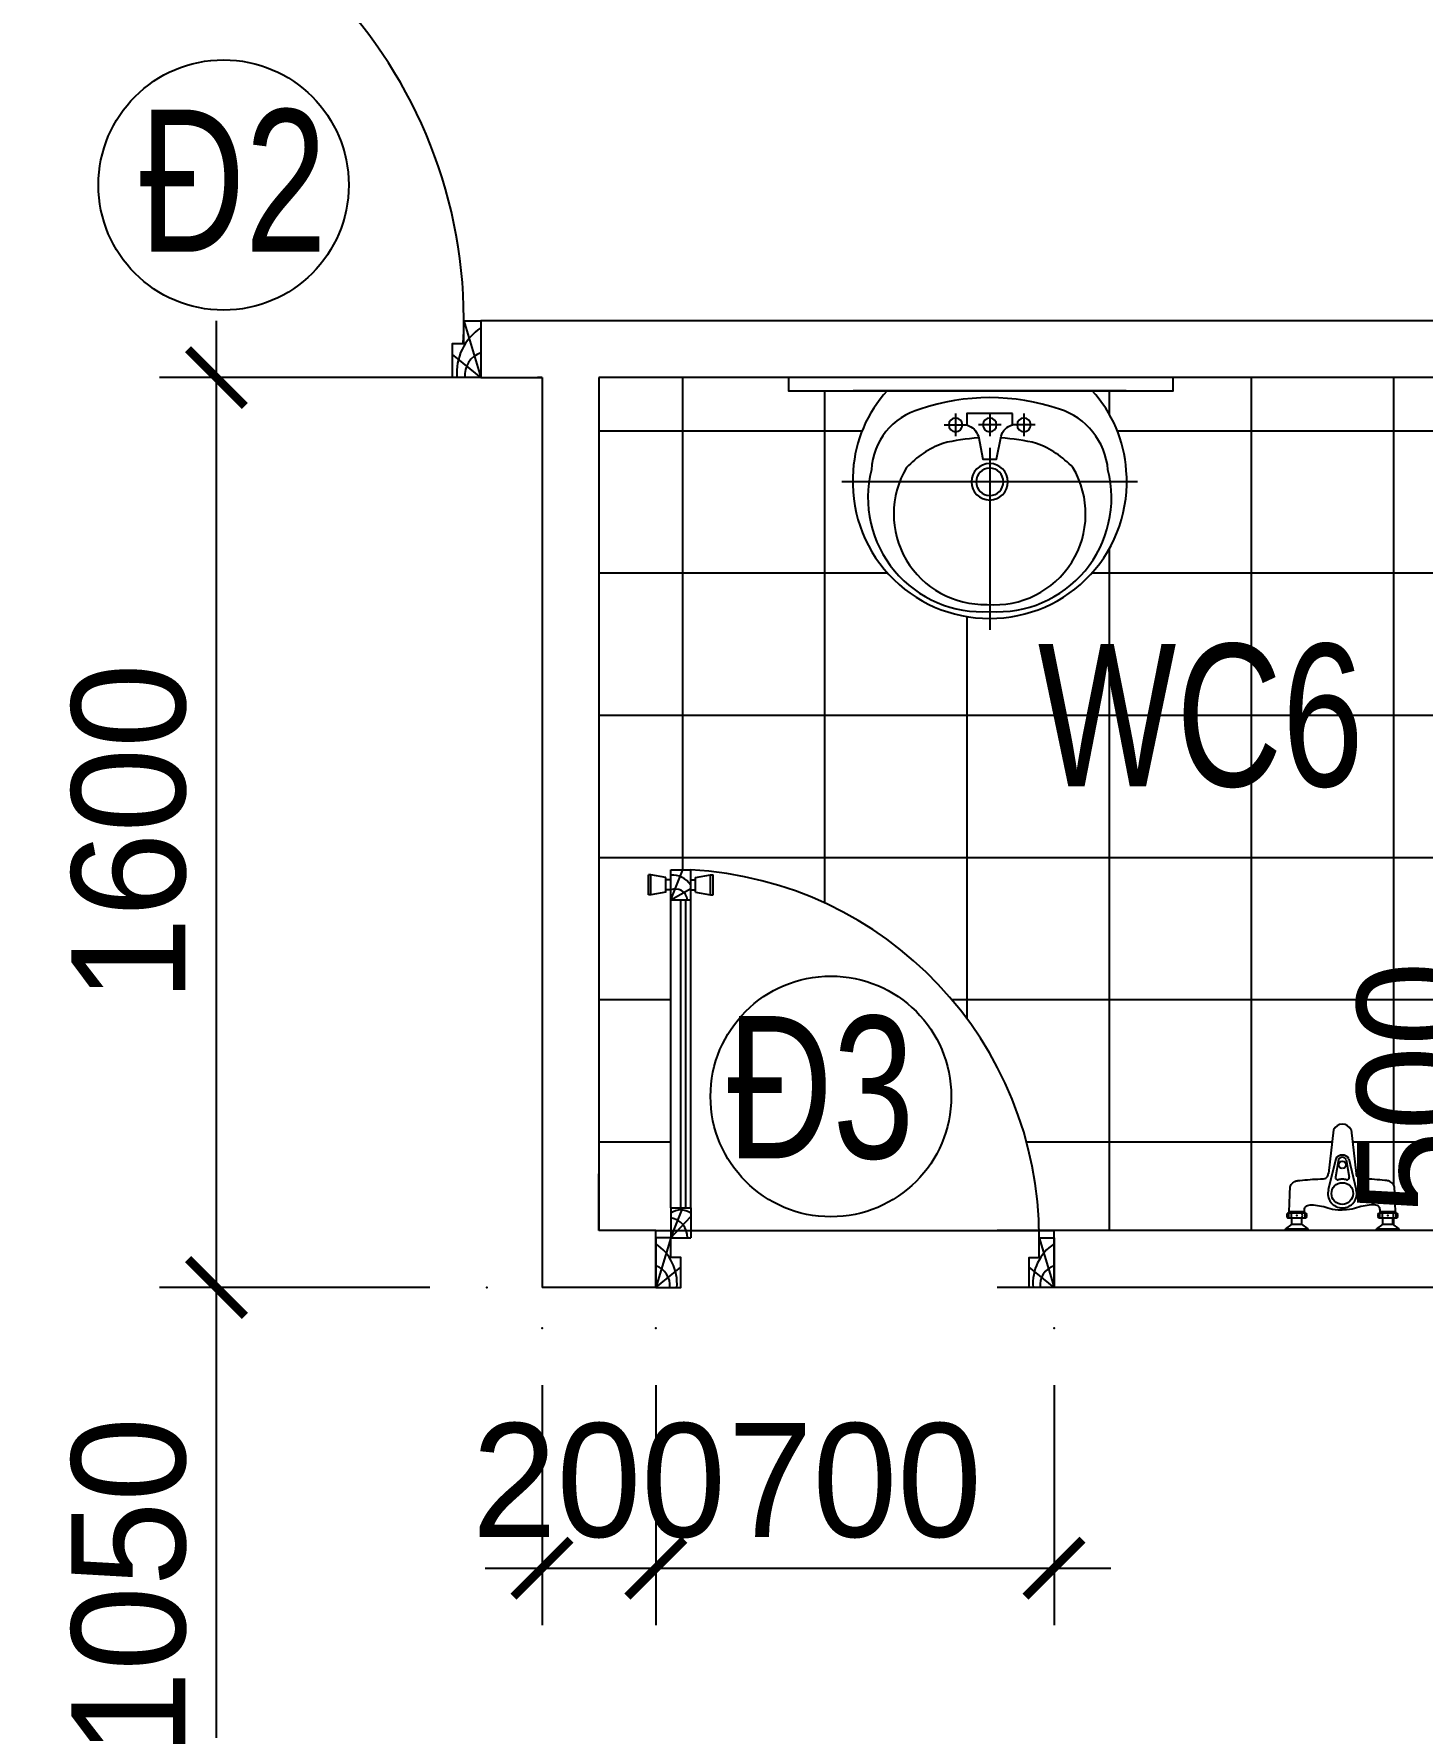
# Model space of a CAD drawing. Header units: inches. Extents: x -844707 to -690155, y -211546 to -175871.
# Drawn here: x -739067 to -736626, y -192736 to -189759 of the extents above; entities that cross this region are included whole.
import ezdxf

# ---------------------------------------------------------------- set-up
doc = ezdxf.new("R2010")
doc.units = ezdxf.units.IN
doc.header["$LTSCALE"] = 48
doc.header["$MEASUREMENT"] = 0
for name, color, linetype in [('DWGSHARE.com-1HATCHCO-DWGSHARE.com', 8, 'Continuous'), ('DWGSHARE.com-CUA-DWGSHARE.com', 231, 'Continuous'), ('DWGSHARE.com-DIM-DWGSHARE.com', 251, 'Continuous'), ('DWGSHARE.com-HATCH-DWGSHARE.com', 8, 'Continuous'), ('DWGSHARE.com-LAYER1-DWGSHARE.com', 150, 'Continuous'), ('DWGSHARE.com-NET-DWGSHARE.com', 245, 'Continuous'), ('DWGSHARE.com-TUONG-DWGSHARE.com', 7, 'Continuous')]:
    doc.layers.add(name, color=color, linetype=linetype)
doc.layers.add('DWGSHARE.com-DefPoints-DWGSHARE.com', color=7, linetype='Continuous', plot=False)
doc.styles.add('KTEN', font='', dxfattribs={"width": 0.9})
doc.styles.add('VNI-AVO', font='')
doc.styles.get('KTEN').set_extended_font_data('VNI-Helve-Condense')
doc.styles.get('VNI-AVO').set_extended_font_data('VNI-Avo')
doc.dimstyles.new('tl1-100', dxfattribs={"dimtxt": 200, "dimasz": 100, "dimexe": 100, "dimexo": 100, "dimgap": 50, "dimtad": 1, "dimdec": 0, "dimzin": 0, "dimdsep": 46, "dimtxsty": 'VNI-AVO', "dimblk": 'ARCHTICK', "dimcen": 1, "dimdle": 100, "dimclrd": 256, "dimclre": 256, "dimclrt": 2, "dimadec": 0, "dimazin": 0, "dimtfac": 1, "dimtdec": 0, "dimtix": 1, "dimtofl": 0, "dimtmove": 2, "dimatfit": 3, "dimldrblk": 'ARCHTICK', "dimfxl": 1, "dimtolj": 2, "dimtzin": 0, "dimarcsym": 0})

# ---------------------------------------------------------------- blocks, each defined once
blk = doc.blocks.new('A$C070A4A40')
at = {"layer": 'DWGSHARE.com-1HATCHCO-DWGSHARE.com', "ltscale": 50}
for p, q in [((5714.998573841236, 11430.00065330022), (6984.998573841236, 11430.00065330022)), ((6349.998573841236, 12065.00065330022), (6349.998573841236, 10795.00065330022)), ((7619.998573841236, 11430.00065330022), (8889.998573841236, 11430.00065330022)), ((8254.998573841236, 12065.00065330022), (8254.998573841236, 10795.00065330022)), ((10794.99857384124, 11430.00065330022), (9524.998573841236, 11430.00065330022)), ((10159.99857384124, 12065.00065330022), (10159.99857384124, 10795.00065330022)), ((8254.998573841236, 10160.00065330022), (8254.998573841236, 0.000653300218982622)), ((-0.001426158763933927, 8255.000653300218), (16509.99857384124, 8255.000653300218))]:
    blk.add_line(p, q, dxfattribs=at)
for points in [[(13969.99857385824, 13335.00065331242, -0.1732137494637001), (15874.99857385824, 8890.000653312416, -0.441079261078038), (8254.998573858238, 635.0006533124164, -0.441079261078038), (634.9985738582385, 8890.000653312416, -0.1732137494637005), (2539.998573858238, 13335.00065331242)], [(6984.998573858238, 12065.00065331242), (9524.998573858238, 12065.00065331242), (9524.998573858238, 11430.00065331242, 0.2455222760892944), (8889.998573858238, 10795.00065331242), (8635.998573858238, 9525.000653312416), (7873.998573858238, 9525.000653312416), (7619.998573858238, 10795.00065331242, 0.2833922778870954), (6984.998573858238, 11430.00065331242), (6984.998573858238, 12065.00065331242)], [(8871.601774345609, 10703.01665575038, -0.04631926388348844), (10870.82922577229, 10402.92490344549, -0.1135143912509847), (12901.83834005992, 9046.263390816817, -0.5923117570974551), (8403.581775152876, 1416.14793913468, -0.610347886828073), (3608.158807656186, 9046.263390816448, -0.1135143912509925), (5639.167921944189, 10402.92490344549, -0.04631926388348475), (7638.395373370498, 10703.01665575038, -0.04631926388348475)]]:
    blk.add_lwpolyline(points, format="xyb", dxfattribs=at)
blk.add_lwpolyline([(634.9985738582385, 13335.00065331242), (15874.99857385824, 13335.00065331242)], dxfattribs=at)
blk.add_lwpolyline([(12139.69756246671, 12307.90095527898, -0.3234980610186996), (14857.47853521805, 8927.775558184876, -0.5095125823836514), (8254.998573859717, 1015.414896048044, -0.5097419610118206), (1653.654715152, 8932.27320101316, -0.3041567437952401), (4365.95059306004, 12306.41222831805, -0.1664175188573387)], format="xyb", close=True, dxfattribs=at)
for centre, radius in [((6349.998573841236, 11430.00065330022), 381), ((8254.998573841236, 11430.00065330022), 381), ((10159.99857384124, 11430.00065330022), 381), ((8254.998573841236, 8255.000653300218), 1016), ((8254.998573841236, 8255.000653300218), 762)]:
    blk.add_circle(centre, radius, dxfattribs=at)
blk = doc.blocks.new('LAVABO')
at = {"layer": 'DWGSHARE.com-1HATCHCO-DWGSHARE.com', "ltscale": 50}
blk.add_blockref('A$C070A4A40', (-8254.998573858238, -13335.00065331242), dxfattribs=at)
blk = doc.blocks.new('lvbguong')
at = {"layer": 'DWGSHARE.com-HATCH-DWGSHARE.com'}
blk.add_lwpolyline([(-9739.956704245531, 181432.7998897328), (-9716.689864729298, 181432.7998897328), (-9716.689864729298, 180756.3238991785), (-9739.956704245531, 180756.3238991785)], close=True, dxfattribs=at)
at = {"layer": 'DWGSHARE.com-LAYER1-DWGSHARE.com', "xscale": 0.03149606299120933, "yscale": 0.03149606299120933, "zscale": 0.03149606299120933, "rotation": 90}
blk.add_blockref('LAVABO', (-9716.689864729298, 181079.0613008783), dxfattribs=at)
blk = doc.blocks.new('voisenmb')
at = {"layer": 'DWGSHARE.com-HATCH-DWGSHARE.com', "ltscale": 3}
for p, q in [((-8418.427753910655, 182232.7998897329), (-8418.427753910655, 182229.4445421804)), ((-8418.427753910655, 182232.7998897329), (-8378.435954361805, 182232.7998897329)), ((-8418.427753910655, 182232.7998897329), (-8418.427753910655, 182229.4445421804)), ((-8418.427753910655, 182232.7998897329), (-8378.435954361805, 182232.7998897329)), ((-8418.427753910655, 182229.4445421804), (-8407.23185410339, 182221.6153931482)), ((-8418.427753910655, 182229.4445421804), (-8407.23185410339, 182221.6153931482)), ((-8389.631854168954, 182221.6153931482), (-8378.435954361805, 182229.4445421804)), ((-8389.631854168954, 182221.6153931482), (-8378.435954361805, 182229.4445421804)), ((-8378.435954361805, 182232.7998897329), (-8378.435954361805, 182229.4445421804)), ((-8378.435954361805, 182232.7998897329), (-8378.435954361805, 182229.4445421804)), ((-8258.427754506702, 182232.7998897329), (-8258.427754506702, 182229.4445421804)), ((-8258.427754506702, 182232.7998897329), (-8218.435954957851, 182232.7998897329)), ((-8258.427754506702, 182232.7998897329), (-8258.427754506702, 182229.4445421804)), ((-8258.427754506702, 182232.7998897329), (-8218.435954957851, 182232.7998897329)), ((-8258.427754506702, 182229.4445421804), (-8247.231854699436, 182221.6153931482)), ((-8258.427754506702, 182229.4445421804), (-8247.231854699436, 182221.6153931482)), ((-8229.631854765, 182221.6153931482), (-8218.435954957851, 182229.4445421804)), ((-8229.631854765, 182221.6153931482), (-8218.435954957851, 182229.4445421804)), ((-8218.435954957851, 182232.7998897329), (-8218.435954957851, 182229.4445421804)), ((-8218.435954957851, 182232.7998897329), (-8218.435954957851, 182229.4445421804)), ((-8411.885533272056, 182199.7063634517), (-8411.885533272056, 182202.3059384817)), ((-8411.885533272056, 182202.3059384817), (-8384.978175000288, 182202.3059384817)), ((-8411.885533272056, 182199.7063634517), (-8411.885533272056, 182202.3059384817)), ((-8411.885533272056, 182202.3059384817), (-8384.978175000288, 182202.3059384817)), ((-8411.885533272056, 182199.7063634517), (-8384.978175000288, 182199.7063634517)), ((-8411.885533272056, 182199.7063634517), (-8384.978175000288, 182199.7063634517)), ((-8407.23185410339, 182221.6153931482), (-8407.23185410339, 182210.3059384815)), ((-8407.23185410339, 182221.6153931482), (-8407.23185410339, 182210.3059384815)), ((-8389.631854168954, 182221.6153931482), (-8389.631854168954, 182210.3059384815)), ((-8389.631854168954, 182221.6153931482), (-8389.631854168954, 182210.3059384815)), ((-8384.978175000288, 182199.7063634517), (-8384.978175000288, 182202.3059384817)), ((-8384.978175000288, 182199.7063634517), (-8384.978175000288, 182202.3059384817)), ((-8251.885533868102, 182199.7063634517), (-8251.885533868102, 182202.3059384817)), ((-8251.885533868102, 182202.3059384817), (-8224.978175596334, 182202.3059384817)), ((-8251.885533868102, 182199.7063634517), (-8251.885533868102, 182202.3059384817)), ((-8251.885533868102, 182202.3059384817), (-8224.978175596334, 182202.3059384817)), ((-8251.885533868102, 182199.7063634517), (-8224.978175596334, 182199.7063634517)), ((-8251.885533868102, 182199.7063634517), (-8224.978175596334, 182199.7063634517)), ((-8247.231854699436, 182221.6153931482), (-8247.231854699436, 182210.3059384815)), ((-8247.231854699436, 182221.6153931482), (-8247.231854699436, 182210.3059384815)), ((-8229.631854765, 182221.6153931482), (-8229.631854765, 182210.3059384815)), ((-8229.631854765, 182221.6153931482), (-8229.631854765, 182210.3059384815)), ((-8224.978175596334, 182199.7063634517), (-8224.978175596334, 182202.3059384817)), ((-8224.978175596334, 182199.7063634517), (-8224.978175596334, 182202.3059384817)), ((-8329.90856144228, 182106.8400684103), (-8343.042264083866, 182161.2906147376)), ((-8329.90856144228, 182106.8400684103), (-8343.042264083866, 182161.2906147376)), ((-8325.261663617333, 182108.7007200802), (-8330.694565291284, 182139.0304770094)), ((-8325.261663617333, 182108.7007200802), (-8330.694565291284, 182139.0304770094)), ((-8311.602045251173, 182108.7007200802), (-8306.169143577223, 182139.0304770094)), ((-8311.602045251173, 182108.7007200802), (-8306.169143577223, 182139.0304770094)), ((-8306.95514742611, 182106.8400684103), (-8293.82144478464, 182161.2906147376)), ((-8306.95514742611, 182106.8400684103), (-8293.82144478464, 182161.2906147376)), ((-8333.982190474751, 182055.7597094376), (-8342.721130034188, 182132.3033892037)), ((-8333.982190474751, 182055.7597094376), (-8342.721130034188, 182132.3033892037)), ((-8302.881518393755, 182055.7597094376), (-8294.142578834319, 182132.3033892037)), ((-8302.881518393755, 182055.7597094376), (-8294.142578834319, 182132.3033892037))]:
    blk.add_line(p, q, dxfattribs=at)
at = {"layer": 'DWGSHARE.com-HATCH-DWGSHARE.com'}
for p, q in [((-8378.435954361688, 182229.4445421804), (-8418.427753910655, 182229.4445421804)), ((-8378.435954361688, 182229.4445421804), (-8418.427753910655, 182229.4445421804)), ((-8218.435954957735, 182229.4445421804), (-8258.427754506702, 182229.4445421804)), ((-8218.435954957735, 182229.4445421804), (-8258.427754506702, 182229.4445421804)), ((-8383.119484610972, 182210.3059384815), (-8413.744223661488, 182210.3059384815)), ((-8383.119484610972, 182210.3059384815), (-8413.744223661488, 182210.3059384815)), ((-8413.744223661488, 182202.3059384817), (-8383.119484610972, 182202.3059384817)), ((-8413.744223661488, 182202.3059384817), (-8383.119484610972, 182202.3059384817)), ((-8389.631854168954, 182221.6153931482), (-8407.23185410339, 182221.6153931482)), ((-8389.631854168954, 182221.6153931482), (-8407.23185410339, 182221.6153931482)), ((-8389.631854168954, 182221.6153931482), (-8407.23185410339, 182221.6153931482)), ((-8389.631854168954, 182221.6153931482), (-8407.23185410339, 182221.6153931482)), ((-8223.119485207018, 182210.3059384815), (-8253.744224257534, 182210.3059384815)), ((-8223.119485207018, 182210.3059384815), (-8253.744224257534, 182210.3059384815)), ((-8253.744224257534, 182202.3059384817), (-8223.119485207018, 182202.3059384817)), ((-8253.744224257534, 182202.3059384817), (-8223.119485207018, 182202.3059384817)), ((-8229.631854765, 182221.6153931482), (-8247.231854699436, 182221.6153931482)), ((-8229.631854765, 182221.6153931482), (-8247.231854699436, 182221.6153931482)), ((-8229.631854765, 182221.6153931482), (-8247.231854699436, 182221.6153931482)), ((-8229.631854765, 182221.6153931482), (-8247.231854699436, 182221.6153931482)), ((-8229.631854765, 182221.6153931482), (-8247.231854699436, 182221.6153931482)), ((-8229.631854765, 182221.6153931482), (-8247.231854699436, 182221.6153931482))]:
    blk.add_line(p, q, dxfattribs=at)
at = {"layer": 'DWGSHARE.com-HATCH-DWGSHARE.com', "ltscale": 3}
for centre, major_axis, ratio, start_param, end_param in [((-8409.89974251436, 182206.3059384816), (4.336057672453473, 4.336057672453473), 1, 1.798119213886276, 2.914269766498413), ((-8409.89974251436, 182206.3059384816), (4.336057672453473, 4.336057672453473), 1, 1.798119213886276, 2.914269766498413), ((-8413.744223661488, 182208.7059384815), (-1.131370847767287, 1.131370847767287), 0.9999999999883373, -0.7853981634032796, 0.2273228870741009), ((-8413.744223661488, 182208.7059384815), (-1.131370847767287, 1.131370847767287), 0.9999999999883373, -0.7853981634032796, 0.2273228870741009), ((-8413.744223661488, 182203.9059384816), (1.131370847738794, 1.131370847738794), 0.9999999999920501, 2.914269766485647, 3.926990816991216), ((-8413.744223661488, 182203.9059384816), (1.131370847738794, 1.131370847738794), 0.9999999999920501, 2.914269766485647, 3.926990816991216), ((-8418.395503327018, 182206.3059384816), (-4.039760360238543e-08, 6.132111578954691), 0.9999999962967494, 4.001768945719049, 5.423009001874574), ((-8418.395503327018, 182206.3059384816), (-4.039760360238543e-08, 6.132111578954691), 0.9999999962967494, 4.001768945719049, 5.423009001874574), ((-8402.358173042885, 182206.3059384816), (-4.039760360238543e-08, 6.132111578954691), 0.9999999962967494, 0.860176292129256, 2.281416348284781), ((-8402.358173042885, 182206.3059384816), (-4.039760360238543e-08, 6.132111578954691), 0.9999999962967494, 0.860176292129256, 2.281416348284781), ((-8394.358173072687, 182206.3059384816), (-4.039760360238543e-08, 6.132111578954691), 0.9999999962967494, 4.001768945719049, 5.423009001874574), ((-8394.358173072687, 182206.3059384816), (-4.039760360238543e-08, 6.132111578954691), 0.9999999962967494, 4.001768945719049, 5.423009001874574), ((-8378.468204945326, 182206.3059384816), (4.051575310638829e-08, 6.132111579004882), 0.9999999963075489, 0.8601763053313234, 2.28141636147276), ((-8378.468204945326, 182206.3059384816), (4.051575310638829e-08, 6.132111579004882), 0.9999999963075489, 0.8601763053313234, 2.28141636147276), ((-8383.119484610972, 182208.7059384815), (1.131370847794335, 1.131370847794335), 0.9999999998610783, 6.055862420077543, 7.068583470646495), ((-8383.119484610972, 182208.7059384815), (1.131370847794335, 1.131370847794335), 0.9999999998610783, 6.055862420077543, 7.068583470646495), ((-8383.119484610972, 182203.9059384816), (-1.131370847765842, 1.131370847765842), 0.9999999998647912, 2.35619449012474, 3.368915540721881), ((-8383.119484610972, 182203.9059384816), (-1.131370847765842, 1.131370847765842), 0.9999999998647912, 2.35619449012474, 3.368915540721881), ((-8386.9639657581, 182206.3059384816), (-4.33605767238902, 4.33605767238902), 0.9999999999999997, 3.368915540681173, 4.48506609329331), ((-8386.9639657581, 182206.3059384816), (-4.33605767238902, 4.33605767238902), 0.9999999999999997, 3.368915540681173, 4.48506609329331), ((-8249.899743110407, 182206.3059384816), (4.336057672453473, 4.336057672453473), 1, 1.798119213886276, 2.914269766498413), ((-8249.899743110407, 182206.3059384816), (4.336057672453473, 4.336057672453473), 1, 1.798119213886276, 2.914269766498413), ((-8253.744224257534, 182208.7059384815), (-1.131370847767287, 1.131370847767287), 0.9999999999883373, -0.7853981634032796, 0.2273228870741009), ((-8253.744224257534, 182208.7059384815), (-1.131370847767287, 1.131370847767287), 0.9999999999883373, -0.7853981634032796, 0.2273228870741009), ((-8253.744224257534, 182203.9059384816), (1.131370847738794, 1.131370847738794), 0.9999999999920501, 2.914269766485647, 3.926990816991216), ((-8253.744224257534, 182203.9059384816), (1.131370847738794, 1.131370847738794), 0.9999999999920501, 2.914269766485647, 3.926990816991216), ((-8258.395503923064, 182206.3059384816), (-4.039760360238543e-08, 6.132111578954691), 0.9999999962967494, 4.001768945719049, 5.423009001874574), ((-8258.395503923064, 182206.3059384816), (-4.039760360238543e-08, 6.132111578954691), 0.9999999962967494, 4.001768945719049, 5.423009001874574), ((-8242.358173638931, 182206.3059384816), (-4.039760360238543e-08, 6.132111578954691), 0.9999999962967494, 0.860176292129256, 2.281416348284781), ((-8242.358173638931, 182206.3059384816), (-4.039760360238543e-08, 6.132111578954691), 0.9999999962967494, 0.860176292129256, 2.281416348284781), ((-8234.358173668734, 182206.3059384816), (-4.039760360238543e-08, 6.132111578954691), 0.9999999962967494, 4.001768945719049, 5.423009001874574), ((-8234.358173668734, 182206.3059384816), (-4.039760360238543e-08, 6.132111578954691), 0.9999999962967494, 4.001768945719049, 5.423009001874574), ((-8218.468205541372, 182206.3059384816), (4.051575310638829e-08, 6.132111579004882), 0.9999999963075489, 0.8601763053313234, 2.28141636147276), ((-8218.468205541372, 182206.3059384816), (4.051575310638829e-08, 6.132111579004882), 0.9999999963075489, 0.8601763053313234, 2.28141636147276), ((-8223.119485207018, 182208.7059384815), (1.131370847794335, 1.131370847794335), 0.9999999998610783, 6.055862420077543, 7.068583470646495), ((-8223.119485207018, 182208.7059384815), (1.131370847794335, 1.131370847794335), 0.9999999998610783, 6.055862420077543, 7.068583470646495), ((-8223.119485207018, 182203.9059384816), (-1.131370847765842, 1.131370847765842), 0.9999999998647912, 2.35619449012474, 3.368915540721881), ((-8223.119485207018, 182203.9059384816), (-1.131370847765842, 1.131370847765842), 0.9999999998647912, 2.35619449012474, 3.368915540721881), ((-8226.963966354146, 182206.3059384816), (-4.33605767238902, 4.33605767238902), 0.9999999999999997, 3.368915540681173, 4.48506609329331), ((-8226.963966354146, 182206.3059384816), (-4.33605767238902, 4.33605767238902), 0.9999999999999997, 3.368915540681173, 4.48506609329331), ((-8318.760133312899, 182167.7547407692), (-0.003719224054591393, 25.13789234961144), 0.999999996301968, -0.01320744902894666, 1.844128568886087), ((-8318.760133312899, 182167.7547407692), (-0.003719224054591393, 25.13789234961144), 0.999999996301968, -0.01320744902894666, 1.844128568886087), ((-8318.431854434195, 182167.7547407692), (0.01740291895690562, 19.08185448678625), 0.9999999963089876, 1.571708340565867, 7.854893647745453), ((-8318.431854434195, 182167.7547407692), (0.01740291895690562, 19.08185448678625), 0.9999999963089876, 1.571708340565867, 7.854893647745453), ((-8318.103575555608, 182167.7547407692), (-0.01167825223462488, 25.13788991207406), 0.9999999963056362, 4.438444217709668, 6.29578023561553), ((-8318.103575555608, 182167.7547407692), (-0.01167825223462488, 25.13788991207406), 0.9999999963056362, 4.438444217709668, 6.29578023561553), ((-8326.757234648336, 182139.735762266), (-0.003074720903051859, 3.999998818130433), 0.9999999963286397, -0.2787937517337757, 1.747275598847809), ((-8326.757234648336, 182139.735762266), (-0.003074720903051859, 3.999998818130433), 0.9999999963286397, -0.2787937517337757, 1.747275598847809), ((-8318.760133312899, 182167.7547407692), (0.01747360512416516, 25.13788655176507), 0.9999999962554418, 2.864262692372325, 3.155347259961426), ((-8318.760133312899, 182167.7547407692), (0.01747360512416516, 25.13788655176507), 0.9999999962554418, 2.864262692372325, 3.155347259961426), ((-8318.103575555608, 182167.7547407692), (-0.01941314912716154, 25.13788512874267), 0.9999999962541081, 3.127760891012358, 3.41884545859724), ((-8318.103575555608, 182167.7547407692), (-0.01941314912716154, 25.13788512874267), 0.9999999962541081, 3.127760891012358, 3.41884545859724), ((-8310.106474220054, 182139.735762266), (-0.006013425837159931, 3.999995479731425), 0.999999996289328, 4.533637671014244, 6.559707021617484), ((-8310.106474220054, 182139.735762266), (-0.006013425837159931, 3.999995479731425), 0.999999996289328, 4.533637671014244, 6.559707021617484), ((-8318.431854434195, 182111.3401479527), (0.0218414929855807, 7.32204863855809), 0.9999999963034656, 1.9425564681888, 4.346594772625058), ((-8318.431854434195, 182111.3401479527), (0.0218414929855807, 7.32204863855809), 0.9999999963034656, 1.9425564681888, 4.346594772625058), ((-8318.431854434195, 182117.1713186051), (-0.002908337880095722, 6.399999338975638), 0.9999999963074501, 1.570341898987154, 7.85352720616674), ((-8318.431854434195, 182117.1713186051), (-0.002908337880095722, 6.399999338975638), 0.9999999963074501, 1.570341898987154, 7.85352720616674), ((-8318.431854434195, 182113.0492319319), (-1.405916129465536e-07, 13.04869787988718), 0.9999999963053419, 2.066721351893288, 4.21646393373754), ((-8318.431854434195, 182113.0492319319), (-1.405916129465536e-07, 13.04869787988718), 0.9999999963053419, 2.066721351893288, 4.21646393373754), ((-8318.431854434195, 182063.0268480774), (0.01858162362583796, 17.16461218598018), 0.9999999963005733, 2.009050613718533, 4.276299801078635), ((-8318.431854434195, 182063.0268480774), (0.01858162362583796, 17.16461218598018), 0.9999999963005733, 2.009050613718533, 4.276299801078635), ((-8318.431854434195, 182063.0268480774), (0.01858162362583796, 17.16461218598018), 0.9999999963005733, 2.009050613718533, 4.276299801078635)]:
    blk.add_ellipse(centre, major_axis=major_axis, ratio=ratio, start_param=start_param, end_param=end_param, dxfattribs=at)
for points, knots in [([(-8411.885533272056, 182199.7063634517), (-8411.3568278444, 182186.3066087126), (-8410.782835853403, 182171.7590903828), (-8410.279468364664, 182154.9910816082), (-8407.00592238328, 182149.3141584937), (-8400.54868993687, 182145.2254081364), (-8382.988759188913, 182143.7976394863), (-8366.425987000694, 182141.9638870417), (-8348.549596585217, 182142.1045166403), (-8343.938270911342, 182137.2988586941), (-8343.17559740832, 182134.1686440355), (-8342.721130034188, 182132.3033892037)], [0, 0, 0, 0, 2564.883919042859, 2784.580505607601, 3167.096669853544, 3757.053595977293, 4158.914697801068, 6489.176167133809, 7087.680095253955, 7332.065807162204, 7692.426365838738, 7692.426365838738, 7692.426365838738, 7692.426365838738]), ([(-8411.885533272056, 182199.7063634517), (-8411.3568278444, 182186.3066087126), (-8410.782835853403, 182171.7590903828), (-8410.279468364664, 182154.9910816082), (-8407.00592238328, 182149.3141584937), (-8400.54868993687, 182145.2254081364), (-8382.988759188913, 182143.7976394863), (-8366.425987000694, 182141.9638870417), (-8348.549596585217, 182142.1045166403), (-8343.938270911342, 182137.2988586941), (-8343.17559740832, 182134.1686440355), (-8342.721130034188, 182132.3033892037)], [0, 0, 0, 0, 2564.883919042859, 2784.580505607601, 3167.096669853544, 3757.053595977293, 4158.914697801068, 6489.176167133809, 7087.680095253955, 7332.065807162204, 7692.426365838738, 7692.426365838738, 7692.426365838738, 7692.426365838738]), ([(-8384.978175000288, 182199.7063634517), (-8385.014450738556, 182197.3549827253), (-8385.08277155552, 182192.9264511396), (-8378.811098117149, 182186.9603416247), (-8367.624241579673, 182187.7088702639), (-8353.477507516742, 182189.5325992894), (-8340.087279051775, 182194.2299383606), (-8328.93038662395, 182196.6478636817), (-8318.431854434195, 182196.3800874274)], [0, 0, 0, 0, 8.475037548489976, 15.96167351866265, 29.25567258013601, 47.96309110713862, 70.42258862113633, 93.83724269076883, 93.83724269076883, 93.83724269076883, 93.83724269076883]), ([(-8384.978175000288, 182199.7063634517), (-8385.014450738556, 182197.3549827253), (-8385.08277155552, 182192.9264511396), (-8378.811098117149, 182186.9603416247), (-8367.624241579673, 182187.7088702639), (-8353.477507516742, 182189.5325992894), (-8340.087279051775, 182194.2299383606), (-8328.93038662395, 182196.6478636817), (-8318.431854434195, 182196.3800874274)], [0, 0, 0, 0, 8.475037548489976, 15.96167351866265, 29.25567258013601, 47.96309110713862, 70.42258862113633, 93.83724269076883, 93.83724269076883, 93.83724269076883, 93.83724269076883]), ([(-8251.885533868102, 182199.7063634517), (-8251.84925812995, 182197.3549827253), (-8251.780937312986, 182192.9264511396), (-8258.052610751358, 182186.9603416247), (-8269.239467288833, 182187.7088702639), (-8283.386201351648, 182189.5325992894), (-8296.776429816731, 182194.2299383606), (-8307.933322244557, 182196.6478636817), (-8318.431854434195, 182196.3800874274)], [0, 0, 0, 0, 8.475037548489976, 15.96167351866265, 29.25567258013601, 47.96309110713862, 70.42258862113633, 93.83724269076883, 93.83724269076883, 93.83724269076883, 93.83724269076883]), ([(-8251.885533868102, 182199.7063634517), (-8251.84925812995, 182197.3549827253), (-8251.780937312986, 182192.9264511396), (-8258.052610751358, 182186.9603416247), (-8269.239467288833, 182187.7088702639), (-8283.386201351648, 182189.5325992894), (-8296.776429816731, 182194.2299383606), (-8307.933322244557, 182196.6478636817), (-8318.431854434195, 182196.3800874274)], [0, 0, 0, 0, 8.475037548489976, 15.96167351866265, 29.25567258013601, 47.96309110713862, 70.42258862113633, 93.83724269076883, 93.83724269076883, 93.83724269076883, 93.83724269076883]), ([(-8224.978175596334, 182199.7063634517), (-8225.506881024106, 182186.3066087126), (-8226.080873015104, 182171.7590903828), (-8226.584240503842, 182154.9910816082), (-8229.85778648511, 182149.3141584937), (-8236.31501893152, 182145.2254081364), (-8253.874949679477, 182143.7976394863), (-8270.437721867696, 182141.9638870417), (-8288.31411228329, 182142.1045166403), (-8292.925437957165, 182137.2988586941), (-8293.68811146007, 182134.1686440355), (-8294.142578834319, 182132.3033892037)], [0, 0, 0, 0, 2564.883919042859, 2784.580505607601, 3167.096669853544, 3757.053595977293, 4158.914697801069, 6489.176167133806, 7087.680095253955, 7332.065807162204, 7692.426365838738, 7692.426365838738, 7692.426365838738, 7692.426365838738]), ([(-8224.978175596334, 182199.7063634517), (-8225.506881024106, 182186.3066087126), (-8226.080873015104, 182171.7590903828), (-8226.584240503842, 182154.9910816082), (-8229.85778648511, 182149.3141584937), (-8236.31501893152, 182145.2254081364), (-8253.874949679477, 182143.7976394863), (-8270.437721867696, 182141.9638870417), (-8288.31411228329, 182142.1045166403), (-8292.925437957165, 182137.2988586941), (-8293.68811146007, 182134.1686440355), (-8294.142578834319, 182132.3033892037)], [0, 0, 0, 0, 2564.883919042859, 2784.580505607601, 3167.096669853544, 3757.053595977293, 4158.914697801069, 6489.176167133806, 7087.680095253955, 7332.065807162204, 7692.426365838738, 7692.426365838738, 7692.426365838738, 7692.426365838738])]:
    blk.add_open_spline(points, degree=3, knots=knots, dxfattribs=at)
for p in [(-8398.431854136172, 182206.3059384816), (-8238.431854732218, 182206.3059384816)]:
    blk.add_point(p, dxfattribs=at)
blk = doc.blocks.new('D-01-900')
at = {"color": 1}
for p, q in [((-14.99999999999989, 889.0470785361174), (-14.99999999999989, 929.0470785361174)), ((-9.999999999999886, 929.0470785361174), (-14.99999999999989, 929.0470785361174)), ((20.00000000000011, 924.0470785361174), (-9.999999999999886, 929.0470785361174)), ((-9.999999999999886, 889.0470785361174), (-9.999999999999886, 929.0470785361174)), ((20.00000000000013, 894.0470785361173), (20.00000000000011, 924.0470785361173)), ((30.00000000000011, 879.0470785361174), (54.14522163172946, 939.0470785361174)), ((80.00000000000011, 924.0470785361174), (110.0000000000001, 929.0470785361174)), ((80.0000000000001, 894.0470785361173), (80.00000000000011, 924.0470785361173)), ((110.0000000000001, 889.0470785361174), (110.0000000000001, 929.0470785361174)), ((110.0000000000001, 929.0470785361174), (115.0000000000001, 929.0470785361174)), ((115.0000000000001, 889.0470785361174), (115.0000000000001, 929.0470785361174)), ((20.00000000000013, 894.0470785361174), (-9.999999999999886, 889.0470785361174)), ((30.00000000000011, 919.0470785361173), (20.00000000000011, 919.0470785361173)), ((30.00000000000011, 899.0470785361175), (20.00000000000013, 899.0470785361174)), ((30.00000000000011, 879.0470785361174), (70.00000000000011, 901.5624729100298)), ((70.00000000000011, 919.0470785361173), (80.00000000000011, 919.0470785361173)), ((70.00000000000011, 899.0470785361175), (80.0000000000001, 899.0470785361174)), ((80.0000000000001, 894.0470785361174), (110.0000000000001, 889.0470785361174)), ((-9.999999999999872, 889.0470785361174), (-14.99999999999989, 889.0470785361174)), ((110.0000000000001, 889.0470785361174), (115.0000000000001, 889.0470785361174)), ((30.00000000000011, 99.99999999999636), (54.14522163172946, 159.9999999999964)), ((30.00000000000011, 99.99999999999636), (70.00000000000011, 142.5153943739087)), ((30.00000000000011, 99.99999999999636), (0, 0)), ((869.9999999999999, 99.99999999999636), (900, 0)), ((0, 0), (50, 40.71973601515492)), ((900, 0), (850, 40.71973601515492))]:
    blk.add_line(p, q, dxfattribs=at)
at = {"color": 3}
for p, q in [((30.00000000000011, 939.0470785361174), (70.00000000000011, 939.0470785361174)), ((30.00000000000011, 879.0470785361174), (30.00000000000011, 939.0470785361174)), ((70.00000000000011, 879.0470785361174), (70.00000000000011, 939.0470785361174)), ((30.00000000000011, 879.0470785361174), (70.00000000000011, 879.0470785361174)), ((30.00000000000011, 159.9999999999964), (70.00000000000011, 159.9999999999964)), ((30.00000000000011, 159.9999999999964), (30.00000000000011, 99.99999999999636)), ((70.00000000000011, 159.9999999999964), (70.00000000000011, 99.99999999999636)), ((30.00000000000011, 99.99999999999636), (70.00000000000011, 99.99999999999636))]:
    blk.add_line(p, q, dxfattribs=at)
for p, q in [((30.00000000000011, 159.9999999999964), (30.00000000000011, 879.0470785361174)), ((50.00000000000011, 159.9999999999964), (50.00000000000011, 879.0470785361174)), ((60.00000000000011, 159.9999999999964), (60.00000000000011, 879.0470785361174)), ((70.00000000000011, 159.9999999999964), (70.00000000000011, 879.0470785361174))]:
    blk.add_line(p, q)
for points in [[(30.00000000000011, 60), (30.00000000000011, 99.99999999999636), (1.13686837721616e-13, 100), (0, 0), (49.99999999999977, 0), (50.00000000000011, 60)], [(869.9999999999999, 60), (869.9999999999999, 99.99999999999636), (899.9999999999999, 100), (900, 0), (850.0000000000002, 0), (849.9999999999999, 60)]]:
    blk.add_lwpolyline(points, close=True, dxfattribs=at)
at = {"color": 1}
for centre, radius, start, end in [((34.11793524054978, 886.4804554538273), 41.99840967783032, 31.31010124086977, 95.62687973089653), ((30.00000000000011, 99.99999999999636), 839.9999999999998, 357.2705973632219, 87.27059736322131), ((39.41815170487418, 876.4988918168934), 24.20978992922677, 6.04182336410245, 112.8936868288583), ((50.02035017634498, 121.4262181223416), 34.26123651840136, 54.32716498487918, 125.7566646296915), ((24.08594837317897, 100.7854250532421), 39.41534216512753, 358.8581979264168, 81.37050000497706), ((-53.72382898503918, 7.736193037875637), 96.29874364852911, 355.3921582238705, 56.09019624438452), ((953.7238289850392, 7.736193037875637), 96.29874364852911, 123.9098037556156, 184.6078417761295), ((-12.69567122637579, 4.383367572474526), 40.98985136741503, 353.8611726914841, 71.95720990860625), ((912.6956712263758, 4.383367572474526), 40.98985136741503, 108.0427900913938, 186.1388273085159)]:
    blk.add_arc(centre, radius, start, end, dxfattribs=at)
blk = doc.blocks.new('D-01-800')
at = {"color": 1}
for p, q in [((-14.99999999999989, 788.9181280764428), (-14.99999999999989, 828.9181280764428)), ((-9.999999999999886, 828.9181280764428), (-14.99999999999989, 828.9181280764428)), ((20.00000000000011, 823.9181280764428), (-9.999999999999886, 828.9181280764428)), ((-9.999999999999886, 788.9181280764428), (-9.999999999999886, 828.9181280764428)), ((20.00000000000013, 793.9181280764427), (20.00000000000011, 823.9181280764427)), ((30.00000000000011, 818.9181280764427), (20.00000000000011, 818.9181280764427)), ((30.00000000000011, 778.9181280764428), (54.14522163172946, 838.9181280764428)), ((70.00000000000011, 818.9181280764427), (80.00000000000011, 818.9181280764427)), ((80.00000000000011, 823.9181280764428), (110.0000000000001, 828.9181280764428)), ((80.0000000000001, 793.9181280764427), (80.00000000000011, 823.9181280764427)), ((110.0000000000001, 788.9181280764428), (110.0000000000001, 828.9181280764428)), ((110.0000000000001, 828.9181280764428), (115.0000000000001, 828.9181280764428)), ((115.0000000000001, 788.9181280764428), (115.0000000000001, 828.9181280764428)), ((-9.999999999999872, 788.9181280764428), (-14.99999999999989, 788.9181280764428)), ((20.00000000000013, 793.9181280764428), (-9.999999999999886, 788.9181280764428)), ((30.00000000000011, 798.9181280764429), (20.00000000000013, 798.9181280764428)), ((30.00000000000011, 778.9181280764428), (70.00000000000011, 801.4335224503552)), ((70.00000000000011, 798.9181280764429), (80.0000000000001, 798.9181280764428)), ((80.0000000000001, 793.9181280764428), (110.0000000000001, 788.9181280764428)), ((110.0000000000001, 788.9181280764428), (115.0000000000001, 788.9181280764428)), ((30.00000000000011, 99.99999999999636), (54.14522163172946, 159.9999999999964)), ((30.00000000000011, 99.99999999999636), (70.00000000000011, 142.5153943739087)), ((30.00000000000011, 99.99999999999636), (0, 0)), ((769.9999999999999, 99.99999999999636), (800, 0)), ((0, 0), (50, 40.71973601515492)), ((800, 0), (750, 40.71973601515492))]:
    blk.add_line(p, q, dxfattribs=at)
at = {"color": 3}
for p, q in [((30.00000000000011, 838.9181280764428), (70.00000000000011, 838.9181280764428)), ((30.00000000000011, 778.9181280764428), (30.00000000000011, 838.9181280764428)), ((70.00000000000011, 778.9181280764428), (70.00000000000011, 838.9181280764428)), ((30.00000000000011, 778.9181280764428), (70.00000000000011, 778.9181280764428)), ((30.00000000000011, 159.9999999999964), (70.00000000000011, 159.9999999999964)), ((30.00000000000011, 159.9999999999964), (30.00000000000011, 99.99999999999636)), ((70.00000000000011, 159.9999999999964), (70.00000000000011, 99.99999999999636)), ((30.00000000000011, 99.99999999999636), (70.00000000000011, 99.99999999999636))]:
    blk.add_line(p, q, dxfattribs=at)
for p, q in [((30.00000000000011, 159.9999999999964), (30.00000000000011, 778.9181280764428)), ((50.00000000000011, 159.9999999999964), (50.00000000000011, 778.9181280764428)), ((60.00000000000011, 159.9999999999964), (60.00000000000011, 778.9181280764428)), ((70.00000000000011, 159.9999999999964), (70.00000000000011, 778.9181280764428))]:
    blk.add_line(p, q)
for points in [[(30.00000000000011, 60), (30.00000000000011, 99.99999999999636), (1.13686837721616e-13, 100), (0, 0), (49.99999999999977, 0), (50.00000000000011, 60)], [(769.9999999999999, 60), (769.9999999999999, 99.99999999999636), (799.9999999999999, 100), (800, 0), (750.0000000000002, 0), (749.9999999999999, 60)]]:
    blk.add_lwpolyline(points, close=True, dxfattribs=at)
at = {"color": 1}
for centre, radius, start, end in [((34.11793524054978, 786.3515049941527), 41.99840967783032, 31.31010124086977, 95.62687973089653), ((30.00000000000011, 99.99999999999636), 739.9999999999998, 0, 86.90142066017745), ((39.41815170487418, 776.3699413572189), 24.20978992922677, 6.04182336410245, 112.8936868288583), ((50.02035017634498, 121.4262181223416), 34.26123651840136, 54.32716498487918, 125.7566646296915), ((24.08594837317897, 100.7854250532421), 39.41534216512753, 358.8581979264168, 81.37050000497706), ((-53.72382898503918, 7.736193037875637), 96.29874364852911, 355.3921582238705, 56.09019624438452), ((853.7238289850392, 7.736193037875637), 96.29874364852911, 123.9098037556156, 184.6078417761295), ((-12.69567122637579, 4.383367572474526), 40.98985136741503, 353.8611726914841, 71.95720990860625), ((812.6956712263758, 4.383367572474526), 40.98985136741503, 108.0427900913938, 186.1388273085159)]:
    blk.add_arc(centre, radius, start, end, dxfattribs=at)
blk = doc.blocks.new('_ArchTick')
at = {"color": 0, "linetype": 'ByBlock', "const_width": 0.15}
blk.add_lwpolyline([(-0.5, -0.5), (0.5, 0.5)], dxfattribs=at)
blk = doc.blocks.new('*D727')
at = {"layer": 'DWGSHARE.com-DefPoints-DWGSHARE.com', "color": 0, "transparency": 16777216}
for p in [(-735863.9815060414, -191363.0686435669), (-736486.1999647153, -191863.0686435669), (-735980.6403414914, -191863.0686435669)]:
    blk.add_point(p, dxfattribs=at)
at = {"layer": 'DWGSHARE.com-DIM-DWGSHARE.com', "lineweight": -2, "transparency": 16777216}
for p, q in [((-736486.1999647153, -191363.0686435669), (-736486.1999647153, -191263.0686435669)), ((-735963.9815060414, -191363.0686435669), (-736586.1999647153, -191363.0686435669)), ((-736080.6403414914, -191863.0686435669), (-736586.1999647153, -191863.0686435669)), ((-736486.1999647153, -191863.0686435669), (-736486.1999647153, -191963.0686435669))]:
    blk.add_line(p, q, dxfattribs=at)
at = {"layer": 'DWGSHARE.com-DIM-DWGSHARE.com', "lineweight": -2, "transparency": 16777216, "xscale": 100, "yscale": 100, "zscale": 100}
for p, rotation in [((-736486.1999647153, -191363.0686435669), 270), ((-736486.1999647153, -191863.0686435669), 90)]:
    blk.add_blockref('_ArchTick', p, dxfattribs=dict(at, rotation=rotation))
at = {"layer": 'DWGSHARE.com-DIM-DWGSHARE.com', "color": 2, "transparency": 16777216, "insert": (-736639.7134782288, -191613.068643567), "char_height": 200, "attachment_point": 5, "rotation": 90, "style": 'VNI-AVO'}
blk.add_mtext('\\A2;500', dxfattribs=at)
blk = doc.blocks.new('*D811')
at = {"layer": 'DWGSHARE.com-DefPoints-DWGSHARE.com', "color": 0, "transparency": 16777216}
for p in [(-738173.4967263986, -192034.8453918059), (-737973.496726401, -192034.8453918059), (-737973.496726401, -192456.5328918059)]:
    blk.add_point(p, dxfattribs=at)
at = {"layer": 'DWGSHARE.com-DIM-DWGSHARE.com', "lineweight": -2, "transparency": 16777216}
for p, q in [((-738173.4967263986, -192134.8453918059), (-738173.4967263986, -192556.5328918059)), ((-737973.496726401, -192134.8453918059), (-737973.496726401, -192556.5328918059)), ((-738273.4967263986, -192456.5328918059), (-737873.496726401, -192456.5328918059))]:
    blk.add_line(p, q, dxfattribs=at)
at = {"layer": 'DWGSHARE.com-DIM-DWGSHARE.com', "lineweight": -2, "transparency": 16777216, "xscale": 100, "yscale": 100, "zscale": 100, "rotation": 180}
blk.add_blockref('_ArchTick', (-738173.4967263986, -192456.5328918059), dxfattribs=at)
at = {"layer": 'DWGSHARE.com-DIM-DWGSHARE.com', "lineweight": -2, "transparency": 16777216, "xscale": 100, "yscale": 100, "zscale": 100}
blk.add_blockref('_ArchTick', (-737973.496726401, -192456.5328918059), dxfattribs=at)
at = {"layer": 'DWGSHARE.com-DIM-DWGSHARE.com', "color": 2, "transparency": 16777216, "insert": (-738073.4967263986, -192303.0193782924), "char_height": 200, "attachment_point": 5, "style": 'VNI-AVO'}
blk.add_mtext('\\A2;200', dxfattribs=at)
blk = doc.blocks.new('*D812')
at = {"layer": 'DWGSHARE.com-DefPoints-DWGSHARE.com', "color": 0, "transparency": 16777216}
for p in [(-737973.496726401, -192034.8453918059), (-737273.496726401, -192034.8453918059), (-737273.496726401, -192456.5328918059)]:
    blk.add_point(p, dxfattribs=at)
at = {"layer": 'DWGSHARE.com-DIM-DWGSHARE.com', "lineweight": -2, "transparency": 16777216}
for p, q in [((-737973.496726401, -192134.8453918059), (-737973.496726401, -192556.5328918059)), ((-737273.496726401, -192134.8453918059), (-737273.496726401, -192556.5328918059)), ((-738073.496726401, -192456.5328918059), (-737173.496726401, -192456.5328918059))]:
    blk.add_line(p, q, dxfattribs=at)
at = {"layer": 'DWGSHARE.com-DIM-DWGSHARE.com', "lineweight": -2, "transparency": 16777216, "xscale": 100, "yscale": 100, "zscale": 100, "rotation": 180}
blk.add_blockref('_ArchTick', (-737973.496726401, -192456.5328918059), dxfattribs=at)
at = {"layer": 'DWGSHARE.com-DIM-DWGSHARE.com', "lineweight": -2, "transparency": 16777216, "xscale": 100, "yscale": 100, "zscale": 100}
blk.add_blockref('_ArchTick', (-737273.496726401, -192456.5328918059), dxfattribs=at)
at = {"layer": 'DWGSHARE.com-DIM-DWGSHARE.com', "color": 2, "transparency": 16777216, "insert": (-737623.496726401, -192303.0193782924), "char_height": 200, "attachment_point": 5, "style": 'VNI-AVO'}
blk.add_mtext('\\A2;700', dxfattribs=at)
blk = doc.blocks.new('*D825')
at = {"layer": 'DWGSHARE.com-DefPoints-DWGSHARE.com', "color": 0, "transparency": 16777216}
for p in [(-738745.7947123016, -191963.0686435668), (-738270.5447123016, -191963.0686435668), (-738380.4967263986, -193013.561637298)]:
    blk.add_point(p, dxfattribs=at)
at = {"layer": 'DWGSHARE.com-DIM-DWGSHARE.com', "lineweight": -2, "transparency": 16777216}
for p, q in [((-738745.7947123016, -193113.561637298), (-738745.7947123016, -191863.0686435668)), ((-738370.5447123016, -191963.0686435668), (-738845.7947123016, -191963.0686435668)), ((-738480.4967263986, -193013.561637298), (-738845.7947123016, -193013.561637298))]:
    blk.add_line(p, q, dxfattribs=at)
at = {"layer": 'DWGSHARE.com-DIM-DWGSHARE.com', "lineweight": -2, "transparency": 16777216, "xscale": 100, "yscale": 100, "zscale": 100}
for p, rotation in [((-738745.7947123016, -191963.0686435668), 90), ((-738745.7947123016, -193013.561637298), 270)]:
    blk.add_blockref('_ArchTick', p, dxfattribs=dict(at, rotation=rotation))
at = {"layer": 'DWGSHARE.com-DIM-DWGSHARE.com', "color": 2, "transparency": 16777216, "insert": (-738899.3082258151, -192488.3151404325), "char_height": 200, "attachment_point": 5, "rotation": 90, "style": 'VNI-AVO'}
blk.add_mtext('\\A2;1050', dxfattribs=at)
blk = doc.blocks.new('*D826')
at = {"layer": 'DWGSHARE.com-DefPoints-DWGSHARE.com', "color": 0, "transparency": 16777216}
for p in [(-738745.7947123016, -190363.561637298), (-738180.9715472135, -190363.561637298), (-738270.5447123016, -191963.0686435668)]:
    blk.add_point(p, dxfattribs=at)
at = {"layer": 'DWGSHARE.com-DIM-DWGSHARE.com', "lineweight": -2, "transparency": 16777216}
for p, q in [((-738745.7947123016, -192063.0686435668), (-738745.7947123016, -190263.561637298)), ((-738280.9715472135, -190363.561637298), (-738845.7947123016, -190363.561637298)), ((-738370.5447123016, -191963.0686435668), (-738845.7947123016, -191963.0686435668))]:
    blk.add_line(p, q, dxfattribs=at)
at = {"layer": 'DWGSHARE.com-DIM-DWGSHARE.com', "lineweight": -2, "transparency": 16777216, "xscale": 100, "yscale": 100, "zscale": 100}
for p, rotation in [((-738745.7947123016, -190363.561637298), 90), ((-738745.7947123016, -191963.0686435668), 270)]:
    blk.add_blockref('_ArchTick', p, dxfattribs=dict(at, rotation=rotation))
at = {"layer": 'DWGSHARE.com-DIM-DWGSHARE.com', "color": 2, "transparency": 16777216, "insert": (-738899.3082258151, -191163.3151404325), "char_height": 200, "attachment_point": 5, "rotation": 90, "style": 'VNI-AVO'}
blk.add_mtext('\\A2;1600', dxfattribs=at)

msp = doc.modelspace()

# ---------------------------------------------------------------- hatches: boundary and pattern name
at = {"layer": 'DWGSHARE.com-HATCH-DWGSHARE.com'}
h = msp.add_hatch(dxfattribs=at)
h.set_pattern_fill('ANSI37', color=256, scale=2000, angle=45, style=0)
h.set_pattern_definition([(90, (-836676.3572123016, -242957.2203918059), (-250, 4.263256414560601e-14), []), (180, (-836676.3572123016, -242957.2203918059), (-4.263256414560601e-14, -250), [])])
edge = h.paths.add_edge_path()
edge.add_line((-735581.0348687862, -190792.8570156847), (-735581.034868735, -190762.7226465395))
edge.add_line((-735581.034868735, -190762.7226465395), (-735580.7611398168, -190762.7226465395))
edge.add_line((-735580.7611398168, -190762.7226465395), (-735580.7611398168, -190363.561637298))
edge.add_line((-735580.7611398168, -190363.561637298), (-737063.8471762899, -190363.561637298))
edge.add_line((-737063.8471762899, -190363.561637298), (-737063.8471762899, -190386.8284768141))
edge.add_line((-737063.8471762899, -190386.8284768141), (-737206.584577995, -190386.8284768141))
edge.add_arc((-737372.5845779902, -190540.8284768097), 226.4332131049151, 3.5447664556232894, 42.8524145716969, ccw=False)
edge.add_arc((-737385.2802301637, -190547.2632594181), 239.5687682141677, -90.31195215986179, 4.893172245157075, ccw=False)
edge.add_arc((-737387.8889258158, -190547.2632594181), 239.5687682141677, 175.1068277548498, 270.31195215986185, ccw=False)
edge.add_arc((-737400.5845779893, -190540.8284768096), 226.4332131049157, 137.1475854283085, 176.4552335443913, ccw=False)
edge.add_line((-737566.5845779845, -190386.8284768141), (-737740.3231668442, -190386.8284768141))
edge.add_line((-737740.3231668442, -190386.8284768141), (-737740.3231668442, -190363.561637298))
edge.add_line((-737740.3231668442, -190363.561637298), (-738073.4967263986, -190363.561637298))
edge.add_line((-738073.4967263986, -190363.561637298), (-738073.4967263986, -191863.0686435668))
edge.add_line((-738073.4967263986, -191863.0686435668), (-737973.496726401, -191863.0686435668))
edge.add_line((-737973.496726401, -191863.0686435668), (-737947.246726401, -191863.0686435668))
edge.add_line((-737947.246726401, -191863.0686435668), (-737947.246726401, -191823.0686435668))
edge.add_line((-737947.246726401, -191823.0686435668), (-737947.246726401, -191281.5152814999))
edge.add_line((-737947.246726401, -191281.5152814999), (-737947.246726401, -191264.0152814999))
edge.add_line((-737947.246726401, -191264.0152814999), (-737955.996726401, -191264.0152814999))
edge.add_line((-737955.996726401, -191264.0152814999), (-737955.996726401, -191268.3902814999))
edge.add_line((-737955.996726401, -191268.3902814999), (-737986.621726401, -191273.4944481666))
edge.add_line((-737986.621726401, -191273.4944481666), (-737986.621726401, -191237.0361148333))
edge.add_line((-737986.621726401, -191237.0361148333), (-737955.996726401, -191242.1402814999))
edge.add_line((-737955.996726401, -191242.1402814999), (-737955.996726401, -191246.5152814999))
edge.add_line((-737955.996726401, -191246.5152814999), (-737947.246726401, -191246.5152814999))
edge.add_line((-737947.246726401, -191246.5152814999), (-737947.246726401, -191229.0152814999))
edge.add_line((-737947.246726401, -191229.0152814999), (-737912.2467264013, -191229.0152814999))
edge.add_arc((-737947.246726401, -191875.5686435668), 647.4999999999692, 1.106164845007413, 86.90142066019803, ccw=False)
edge.add_line((-737299.8673940154, -191863.0686435682), (-737273.496726401, -191863.0686435668))
edge.add_line((-737273.496726401, -191863.0686435668), (-736871.5599392152, -191863.0686435668))
edge.add_line((-736871.5599392152, -191863.0686435668), (-736855.5657995404, -191851.8841469822))
edge.add_line((-736855.5657995404, -191851.8841469822), (-736855.5657995404, -191840.5746923154))
edge.add_line((-736855.5657995404, -191840.5746923154), (-736865.5118502249, -191840.5746923154))
edge.add_ellipse((-736858.2336879512, -191836.5746923155), major_axis=(4.336057672412897, 4.336057672412897), ratio=1, start_angle=103.02464201727139, end_angle=166.9753579827285, ccw=False)
edge.add_line((-736862.4749376129, -191829.9751172857), (-736860.219478709, -191829.9751172857))
edge.add_spline(control_points=[(-736860.219478709, -191829.9751172857), (-736859.6907732813, -191816.5753625466), (-736859.1167812903, -191802.0278442167), (-736858.6134138015, -191785.2598354422), (-736855.3398678203, -191779.5829123277), (-736848.8826353739, -191775.4941619703), (-736831.3227046259, -191774.0663933203), (-736814.7599324377, -191772.2326408756), (-736796.8835420221, -191772.3732704743), (-736792.2722163482, -191767.567612528), (-736791.5095428453, -191764.4373978694), (-736791.055075471, -191762.5721430377)], knot_values=[0, 0, 0, 0, 2564.883919042859, 2784.580505607601, 3167.096669853544, 3757.053595977293, 4158.914697801069, 6489.176167133806, 7087.680095253955, 7332.065807162204, 7692.426365838738, 7692.426365838738, 7692.426365838738, 7692.426365838738], degree=3, periodic=0)
edge.add_line((-736791.055075471, -191762.5721430377), (-736782.3161359116, -191686.0284632716))
edge.add_ellipse((-736766.7657998712, -191693.2956019114), major_axis=(0.01858239943443254, 17.1646121851403), ratio=0.9999999963005736, start_angle=-64.88987641609742, end_angle=65.01393312410221, ccw=False)
edge.add_line((-736751.2154638306, -191686.0284632716), (-736742.4765242712, -191762.5721430377))
edge.add_spline(control_points=[(-736742.4765242712, -191762.5721430377), (-736742.022056897, -191764.4373978694), (-736741.259383394, -191767.567612528), (-736736.6480577202, -191772.3732704743), (-736718.7716673047, -191772.2326408756), (-736702.2088951165, -191774.0663933203), (-736684.6489643685, -191775.4941619703), (-736678.1917319221, -191779.5829123277), (-736674.9181859407, -191785.2598354422), (-736674.414818452, -191802.0278442167), (-736673.840826461, -191816.5753625466), (-736673.3121210333, -191829.9751172857)], knot_values=[0, 0, 0, 0, 360.3605586765343, 604.7462705847829, 1203.250198704929, 3533.51166803767, 3935.372769861445, 4525.329695985194, 4907.845860231137, 5127.542446795878, 7692.426365838738, 7692.426365838738, 7692.426365838738, 7692.426365838738], degree=3, periodic=0)
edge.add_ellipse((-736671.4534306439, -191834.1746923156), major_axis=(-1.13137084777203, 1.13137084777203), ratio=0.9999999999379369, start_angle=256.9753579844337, end_angle=314.8783840200901, ccw=False)
edge.add_ellipse((-736671.4534306439, -191838.9746923154), major_axis=(1.131370847755333, 1.131370847755333), ratio=0.999999999972592, start_angle=225.0000000007852, end_angle=283.02464201423413, ccw=False)
edge.add_ellipse((-736666.8021509784, -191836.5746923155), major_axis=(-4.039760360238543e-08, 6.132111578954691), ratio=0.9999999962967494, start_angle=49.28447117621854, end_angle=130.7155280688662)
edge.add_line((-736671.4500313832, -191840.5746923154), (-736677.965800202, -191840.5746923154))
edge.add_line((-736677.965800202, -191840.5746923154), (-736677.965800202, -191851.8841469822))
edge.add_line((-736677.965800202, -191851.8841469822), (-736661.971660527, -191863.0686435669))
edge.add_line((-736661.971660527, -191863.0686435669), (-735980.3759280732, -191863.0686435669))
edge.add_line((-735980.3759280732, -191863.0686435669), (-735980.3759280732, -191363.0686435669))
edge.add_line((-735980.3759280732, -191363.0686435669), (-735581.0349643826, -191363.0686435667))
edge.add_line((-735581.0349643826, -191363.0686435667), (-735581.0349643826, -191332.9342744217))
edge.add_line((-735581.0349643826, -191332.9342744217), (-735581.0348687862, -191332.9342744217))
edge.add_line((-735581.0348687862, -191332.9342744217), (-735581.0348687862, -190792.8570156847))

# ---------------------------------------------------------------- linework, layer by layer
at = {"layer": 'DWGSHARE.com-CUA-DWGSHARE.com'}
for centre, radius in [((-738733.2870000541, -190025.0415609714), 220), ((-737665.7653579098, -191627.2557135472), 211.5978217413067)]:
    msp.add_circle(centre, radius, dxfattribs=at)
at = {"layer": 'DWGSHARE.com-NET-DWGSHARE.com'}
msp.add_line((-737973.496726401, -191863.0686436044), (-737273.496726401, -191863.0686435668), dxfattribs=at)
at = {"layer": 'DWGSHARE.com-TUONG-DWGSHARE.com'}
for p, q in [((-738280.9715472135, -190263.561637298), (-738280.9715472135, -190363.561637298)), ((-738280.9715472135, -190363.561637298), (-738173.4967263986, -190363.561637298)), ((-738173.4967263986, -190363.561637298), (-738180.9715472135, -190363.561637298)), ((-738173.4967263986, -190363.561637298), (-738173.4967263986, -191963.0686435668)), ((-738073.4967263986, -190363.561637298), (-738073.4967263986, -191863.0686435668)), ((-735580.4967263988, -190363.561637298), (-738073.4967263986, -190363.561637298)), ((-738073.4967263986, -191863.0686435668), (-738073.4967263986, -191763.0686435668)), ((-738073.4967263986, -191763.0686435668), (-738073.4967263986, -191863.0686435668)), ((-737973.496726401, -191863.0686435668), (-738073.4967263986, -191863.0686435668)), ((-737973.496726401, -191963.0686435668), (-737973.496726401, -191863.0686436044)), ((-737973.496726401, -191963.0686435668), (-737973.496726401, -191863.0686436044)), ((-735980.3759280732, -191863.0686435669), (-737373.496726401, -191863.0686435668)), ((-737273.496726401, -191963.0686435667), (-737273.496726401, -191863.0686436044)), ((-737973.496726401, -191963.0686435668), (-738173.4967263986, -191963.0686435668)), ((-735580.7704553163, -191963.0686435668), (-737373.496726401, -191963.0686435667))]:
    msp.add_line(p, q, dxfattribs=at)
msp.add_lwpolyline([(-735581.034868735, -190762.7226465395), (-735380.7611398166, -190762.7226465394), (-735380.7611398166, -190113.1294542958), (-735581.0348687341, -190113.1294542958), (-735581.0348687342, -190263.5616372979), (-738280.9715472135, -190263.561637298)], dxfattribs=at)

# ---------------------------------------------------------------- block references
at = {"layer": 'DWGSHARE.com-CUA-DWGSHARE.com'}
msp.add_blockref('D-01-900', (-739181.0037326699, -190363.561637298), dxfattribs=at)
at = {"layer": 'DWGSHARE.com-CUA-DWGSHARE.com', "xscale": 0.875, "yscale": 0.875, "zscale": 0.875}
msp.add_blockref('D-01-800', (-737973.496726401, -191963.0686435668), dxfattribs=at)
at = {"layer": 'DWGSHARE.com-HATCH-DWGSHARE.com', "xscale": -1, "rotation": 90}
msp.add_blockref('lvbguong', (-556307.5232771115, -200103.5183415434), dxfattribs=at)
at = {"layer": 'DWGSHARE.com-HATCH-DWGSHARE.com', "rotation": 180}
msp.add_blockref('voisenmb', (-745085.1976543054, -9630.268753833952), dxfattribs=at)

# ---------------------------------------------------------------- texts
at = {"layer": 'DWGSHARE.com-CUA-DWGSHARE.com', "style": 'KTEN', "width": 0.9}
for s, p in [('Ñ2', (-738881.3784931535, -190142.3999560234)), ('WC6', (-737301.8863125182, -191081.95739168)), ('Ñ3', (-737848.5544896199, -191735.9839328853))]:
    msp.add_text(s, height=250, dxfattribs=at).set_placement(p)

# ---------------------------------------------------------------- dimensions: what is measured, and where the dimension line sits
at = {"layer": 'DWGSHARE.com-DIM-DWGSHARE.com'}
for base, p1, p2, picture, middle in [((-738745.7947123016, -190363.561637298), (-738270.5447123016, -191963.0686435668), (-738180.9715472135, -190363.561637298), '*D826', (-738899.3082258151, -191163.3151404325)), ((-736486.1999647153, -191863.0686435669), (-735863.9815060414, -191363.0686435669), (-735980.6403414914, -191863.0686435669), '*D727', (-736639.7134782288, -191613.068643567)), ((-738745.7947123016, -191963.0686435668), (-738380.4967263986, -193013.561637298), (-738270.5447123016, -191963.0686435668), '*D825', (-738899.3082258151, -192488.3151404325))]:
    dim = msp.add_linear_dim(base=base, p1=p1, p2=p2, angle=90, dimstyle='tl1-100', dxfattribs=at)
    dim.commit()
    dim.dimension.update_dxf_attribs({"geometry": picture, "text_midpoint": middle})
dim = msp.add_linear_dim(base=(-737973.496726401, -192456.5328918059), p1=(-738173.4967263986, -192034.8453918059), p2=(-737973.496726401, -192034.8453918059), dimstyle='tl1-100', dxfattribs=at)
dim.commit()
dim.dimension.update_dxf_attribs({"geometry": '*D811', "text_midpoint": (-738073.4967263986, -192303.0193782924), "dimtype": 160})
dim = msp.add_linear_dim(base=(-737273.496726401, -192456.5328918059), p1=(-737973.496726401, -192034.8453918059), p2=(-737273.496726401, -192034.8453918059), dimstyle='tl1-100', dxfattribs=at)
dim.commit()
dim.dimension.update_dxf_attribs({"geometry": '*D812', "text_midpoint": (-737623.496726401, -192303.0193782924)})

doc.saveas('drawing.dxf')
